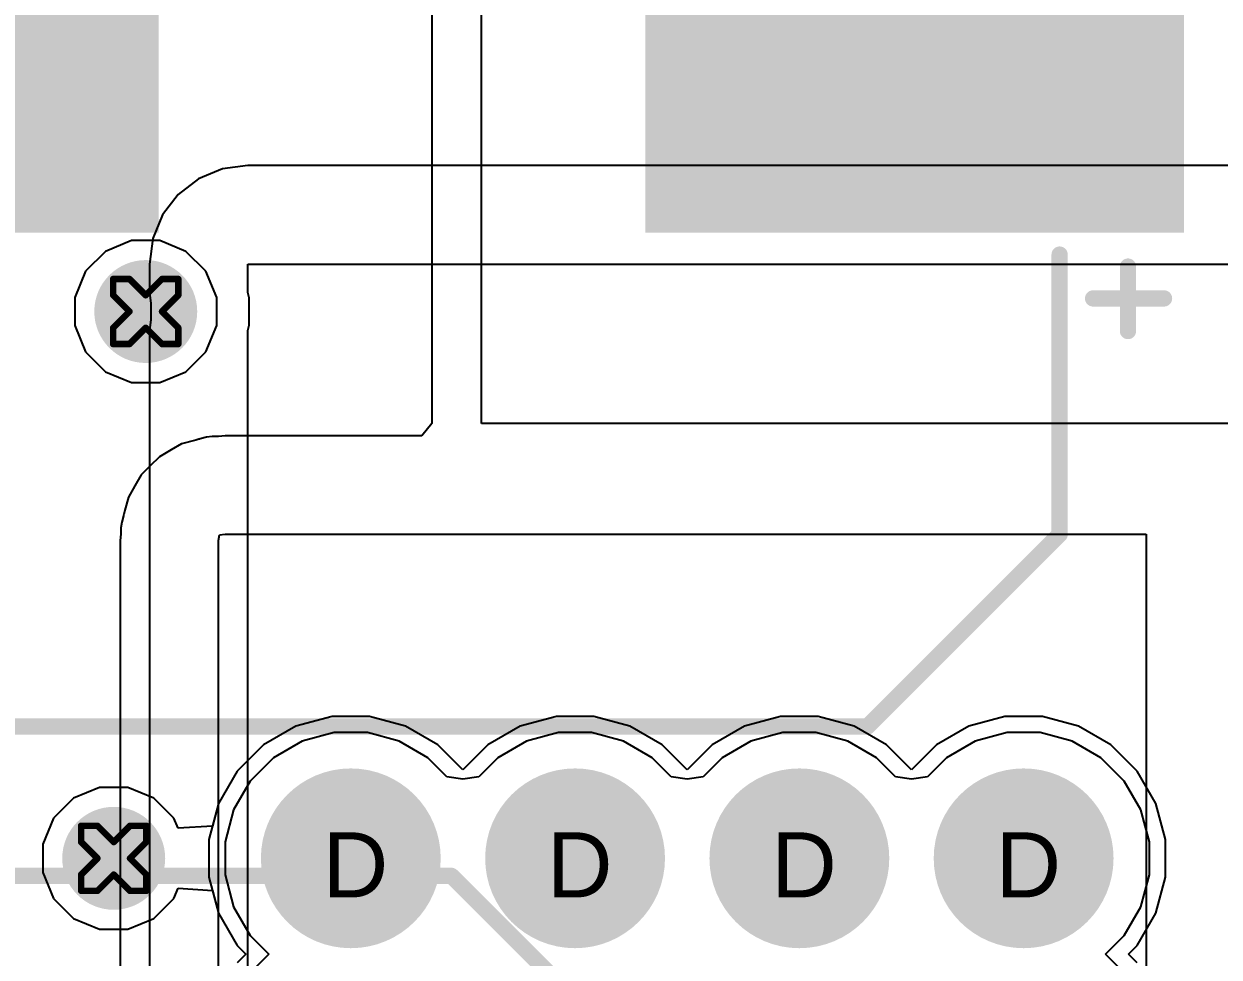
# Model space of a CAD drawing. Header units: inches. Extents: x 0 to 5379, y 0 to 5429.
# Drawn here: x 88.14 to 97.47, y 163.91 to 171.19 of the extents above; entities that cross this region are included whole.
import ezdxf

# ---------------------------------------------------------------- set-up
doc = ezdxf.new("R2010")
doc.units = ezdxf.units.IN
for name, color, linetype in [('Bottom Layer', 5, 'Continuous'), ('Bottom Solder', 6, 'Continuous'), ('Drill Drawing', 1, 'Continuous'), ('GND01', 16, 'Continuous'), ('GND02', 76, 'Continuous'), ('PWR', 156, 'Continuous'), ('SIG 01', 90, 'Continuous'), ('Top Layer', 1, 'Continuous'), ('Top Overlay', 2, 'Continuous'), ('Top Paste', 8, 'Continuous'), ('Top Solder', 216, 'Continuous'), ('Via Holes', 16, 'Continuous')]:
    doc.layers.add(name, color=color, linetype=linetype)
doc.styles.add('Arial', font='', dxfattribs={"height": 0.2})
doc.styles.get('Arial').set_extended_font_data('Arial')

# ---------------------------------------------------------------- blocks, each defined once
blk = doc.blocks.new('RVT1H470M0607_1082')
at = {"layer": 'Top Layer'}
for points in [[(-4.55, 0.8), (-1.05, 0.8), (-1.05, -0.8), (-4.55, -0.8)], [(1.05, 0.8), (4.55, 0.8), (4.55, -0.8), (1.05, -0.8)]]:
    blk.add_hatch(color=1, dxfattribs=at).paths.add_polyline_path(points)
at = {"layer": 'Top Paste'}
for points in [[(-4.55, 0.8), (-1.05, 0.8), (-1.05, -0.8), (-4.55, -0.8)], [(1.05, 0.8), (4.55, 0.8), (4.55, -0.8), (1.05, -0.8)]]:
    blk.add_hatch(color=8, dxfattribs=at).paths.add_polyline_path(points)
at = {"layer": 'Top Solder'}
for points in [[(-4.6516, 0.9016), (-0.9484, 0.9016), (-0.9484, -0.9016), (-4.6516, -0.9016)], [(0.9484, 0.9016), (4.6516, 0.9016), (4.6516, -0.9016), (0.9484, -0.9016)]]:
    blk.add_hatch(color=216, dxfattribs=at).paths.add_polyline_path(points)
at = {"layer": 'Top Overlay'}
for points in [[(-1.8348, 3.3274, 0.127, 0.127, 0), (-3.3334, 1.8288, 0.127, 0.127, 0)], [(3.3214, 3.3274, 0.127, 0.127, 0), (-1.8348, 3.3274, 0.127, 0.127, 0)], [(3.3214, 3.3274, 0.127, 0.127, 0), (3.3214, 1.1684, 0.127, 0.127, 0)], [(-3.3334, 1.8288, 0.127, 0.127, 0), (-3.3334, 1.3208, 0.127, 0.127, 0)], [(-3.9176, 1.7272, 0.127, 0.127, 0), (-3.9176, 1.016, 0.127, 0.127, 0)], [(-3.562, 1.3716, 0.127, 0.127, 0), (-4.2732, 1.3716, 0.127, 0.127, 0)], [(3.3214, -1.1684, 0.127, 0.127, 0), (3.3214, -3.3274, 0.127, 0.127, 0)], [(-3.3334, -1.3208, 0.127, 0.127, 0), (-3.3334, -1.8288, 0.127, 0.127, 0)], [(-1.8348, -3.3274, 0.127, 0.127, 0), (-3.3334, -1.8288, 0.127, 0.127, 0)], [(3.3214, -3.3274, 0.127, 0.127, 0), (-1.8348, -3.3274, 0.127, 0.127, 0)]]:
    blk.add_lwpolyline(points, format="xyseb", dxfattribs=at)
for points in [[(-1.8665, 3.3274, 0.0635, 0.0635, 1), (-1.803, 3.3274, 0.0635, 0.0635, 1)], [(-1.8665, 3.3274, 0.0635, 0.0635, 1), (-1.803, 3.3274, 0.0635, 0.0635, 1)], [(3.2897, 3.3274, 0.0635, 0.0635, 1), (3.3532, 3.3274, 0.0635, 0.0635, 1)], [(3.2897, 3.3274, 0.0635, 0.0635, 1), (3.3532, 3.3274, 0.0635, 0.0635, 1)], [(-3.3651, 1.8288, 0.0635, 0.0635, 1), (-3.3016, 1.8288, 0.0635, 0.0635, 1)], [(-3.3651, 1.8288, 0.0635, 0.0635, 1), (-3.3016, 1.8288, 0.0635, 0.0635, 1)], [(-3.9493, 1.7272, 0.0635, 0.0635, 1), (-3.8858, 1.7272, 0.0635, 0.0635, 1)], [(-4.3049, 1.3716, 0.0635, 0.0635, 1), (-4.2414, 1.3716, 0.0635, 0.0635, 1)], [(-3.5937, 1.3716, 0.0635, 0.0635, 1), (-3.5302, 1.3716, 0.0635, 0.0635, 1)], [(-3.3651, 1.3208, 0.0635, 0.0635, 1), (-3.3016, 1.3208, 0.0635, 0.0635, 1)], [(3.2897, 1.1684, 0.0635, 0.0635, 1), (3.3532, 1.1684, 0.0635, 0.0635, 1)], [(-3.9493, 1.016, 0.0635, 0.0635, 1), (-3.8858, 1.016, 0.0635, 0.0635, 1)], [(3.2897, -1.1684, 0.0635, 0.0635, 1), (3.3532, -1.1684, 0.0635, 0.0635, 1)], [(-3.3651, -1.3208, 0.0635, 0.0635, 1), (-3.3016, -1.3208, 0.0635, 0.0635, 1)], [(-3.3651, -1.8288, 0.0635, 0.0635, 1), (-3.3016, -1.8288, 0.0635, 0.0635, 1)], [(-3.3651, -1.8288, 0.0635, 0.0635, 1), (-3.3016, -1.8288, 0.0635, 0.0635, 1)], [(-1.8665, -3.3274, 0.0635, 0.0635, 1), (-1.803, -3.3274, 0.0635, 0.0635, 1)], [(-1.8665, -3.3274, 0.0635, 0.0635, 1), (-1.803, -3.3274, 0.0635, 0.0635, 1)], [(3.2897, -3.3274, 0.0635, 0.0635, 1), (3.3532, -3.3274, 0.0635, 0.0635, 1)], [(3.2897, -3.3274, 0.0635, 0.0635, 1), (3.3532, -3.3274, 0.0635, 0.0635, 1)]]:
    blk.add_lwpolyline(points, format="xyseb", close=True, dxfattribs=at)
blk = doc.blocks.new('UCD_220_F_10__D___1084')
at = {"layer": 'Top Layer'}
for points in [[(-6, 1.25), (-2, 1.25), (-2, -1.25), (-6, -1.25)], [(2, 1.25), (6, 1.25), (6, -1.25), (2, -1.25)]]:
    blk.add_hatch(color=1, dxfattribs=at).paths.add_polyline_path(points)
at = {"layer": 'Top Paste'}
for points in [[(-6, 1.25), (-2, 1.25), (-2, -1.25), (-6, -1.25)], [(2, 1.25), (6, 1.25), (6, -1.25), (2, -1.25)]]:
    blk.add_hatch(color=8, dxfattribs=at).paths.add_polyline_path(points)
at = {"layer": 'Top Solder'}
for points in [[(-6.1016, 1.3516), (-1.8984, 1.3516), (-1.8984, -1.3516), (-6.1016, -1.3516)], [(1.8984, 1.3516), (6.1016, 1.3516), (6.1016, -1.3516), (1.8984, -1.3516)]]:
    blk.add_hatch(color=216, dxfattribs=at).paths.add_polyline_path(points)
at = {"layer": 'Top Overlay'}
for points in [[(-3.6322, 5.207, 0.127, 0.127, 0), (-5.1308, 3.7084, 0.127, 0.127, 0)], [(5.1308, 5.207, 0.127, 0.127, 0), (-3.6322, 5.207, 0.127, 0.127, 0)], [(-5.1308, 3.7084, 0.127, 0.127, 0), (-5.1308, 1.524, 0.127, 0.127, 0)], [(-5.6642, 2.1206, 0.127, 0.127, 0), (-5.6642, 1.6176, 0.127, 0.127, 0)], [(-5.392, 1.8663, 0.127, 0.127, 0), (-5.9455, 1.8663, 0.127, 0.127, 0)]]:
    blk.add_lwpolyline(points, format="xyseb", dxfattribs=at)
for points in [[(-3.6639, 5.207, 0.0635, 0.0635, 1), (-3.6004, 5.207, 0.0635, 0.0635, 1)], [(-3.6639, 5.207, 0.0635, 0.0635, 1), (-3.6004, 5.207, 0.0635, 0.0635, 1)], [(-5.1626, 3.7084, 0.0635, 0.0635, 1), (-5.0991, 3.7084, 0.0635, 0.0635, 1)], [(-5.1626, 3.7084, 0.0635, 0.0635, 1), (-5.0991, 3.7084, 0.0635, 0.0635, 1)], [(-5.6959, 2.1206, 0.0635, 0.0635, 1), (-5.6324, 2.1206, 0.0635, 0.0635, 1)], [(-5.9773, 1.8663, 0.0635, 0.0635, 1), (-5.9138, 1.8663, 0.0635, 0.0635, 1)], [(-5.4237, 1.8663, 0.0635, 0.0635, 1), (-5.3602, 1.8663, 0.0635, 0.0635, 1)], [(-5.6959, 1.6176, 0.0635, 0.0635, 1), (-5.6324, 1.6176, 0.0635, 0.0635, 1)], [(-5.1626, 1.524, 0.0635, 0.0635, 1), (-5.0991, 1.524, 0.0635, 0.0635, 1)]]:
    blk.add_lwpolyline(points, format="xyseb", close=True, dxfattribs=at)

msp = doc.modelspace()

# ---------------------------------------------------------------- hatches: boundary and pattern name
at = {"layer": 'Bottom Layer'}
h = msp.add_hatch(color=5, dxfattribs=at)
edge = h.paths.add_edge_path()
edge.add_arc((89.0937, 168.946), 0.3, 0, 360)
h = msp.add_hatch(color=5, dxfattribs=at)
edge = h.paths.add_edge_path()
edge.add_arc((90.6937, 164.6782), 0.6, 0, 360)
h = msp.add_hatch(color=5, dxfattribs=at)
edge = h.paths.add_edge_path()
edge.add_arc((92.4437, 164.6782), 0.6, 0, 360)
h = msp.add_hatch(color=5, dxfattribs=at)
edge = h.paths.add_edge_path()
edge.add_arc((94.1937, 164.6782), 0.6, 0, 360)
h = msp.add_hatch(color=5, dxfattribs=at)
edge = h.paths.add_edge_path()
edge.add_arc((95.9437, 164.6782), 0.6, 0, 360)
h = msp.add_hatch(color=5, dxfattribs=at)
edge = h.paths.add_edge_path()
edge.add_arc((88.8437, 164.6782), 0.3, 0, 360)
at = {"layer": 'Bottom Solder'}
h = msp.add_hatch(color=6, dxfattribs=at)
edge = h.paths.add_edge_path()
edge.add_arc((89.0937, 168.946), 0.4016, 0, 360)
h = msp.add_hatch(color=6, dxfattribs=at)
edge = h.paths.add_edge_path()
edge.add_arc((90.6937, 164.6782), 0.7016, 0, 360)
h = msp.add_hatch(color=6, dxfattribs=at)
edge = h.paths.add_edge_path()
edge.add_arc((92.4437, 164.6782), 0.7016, 0, 360)
h = msp.add_hatch(color=6, dxfattribs=at)
edge = h.paths.add_edge_path()
edge.add_arc((94.1937, 164.6782), 0.7016, 0, 360)
h = msp.add_hatch(color=6, dxfattribs=at)
edge = h.paths.add_edge_path()
edge.add_arc((95.9437, 164.6782), 0.7016, 0, 360)
h = msp.add_hatch(color=6, dxfattribs=at)
edge = h.paths.add_edge_path()
edge.add_arc((88.8437, 164.6782), 0.4016, 0, 360)
at = {"layer": 'GND01'}
h = msp.add_hatch(color=16, dxfattribs=at)
edge = h.paths.add_edge_path()
edge.add_arc((89.0937, 168.946), 0.3, 0, 360)
h = msp.add_hatch(color=16, dxfattribs=at)
edge = h.paths.add_edge_path()
edge.add_arc((90.6937, 164.6782), 0.6, 0, 360)
h = msp.add_hatch(color=16, dxfattribs=at)
edge = h.paths.add_edge_path()
edge.add_arc((92.4437, 164.6782), 0.6, 0, 360)
h = msp.add_hatch(color=16, dxfattribs=at)
edge = h.paths.add_edge_path()
edge.add_arc((94.1937, 164.6782), 0.6, 0, 360)
h = msp.add_hatch(color=16, dxfattribs=at)
edge = h.paths.add_edge_path()
edge.add_arc((95.9437, 164.6782), 0.6, 0, 360)
h = msp.add_hatch(color=16, dxfattribs=at)
edge = h.paths.add_edge_path()
edge.add_arc((88.8437, 164.6782), 0.3, 0, 360)
at = {"layer": 'GND02'}
h = msp.add_hatch(color=76, dxfattribs=at)
edge = h.paths.add_edge_path()
edge.add_arc((89.0937, 168.946), 0.3, 0, 360)
h = msp.add_hatch(color=76, dxfattribs=at)
edge = h.paths.add_edge_path()
edge.add_arc((90.6937, 164.6782), 0.6, 0, 360)
h = msp.add_hatch(color=76, dxfattribs=at)
edge = h.paths.add_edge_path()
edge.add_arc((92.4437, 164.6782), 0.6, 0, 360)
h = msp.add_hatch(color=76, dxfattribs=at)
edge = h.paths.add_edge_path()
edge.add_arc((94.1937, 164.6782), 0.6, 0, 360)
h = msp.add_hatch(color=76, dxfattribs=at)
edge = h.paths.add_edge_path()
edge.add_arc((95.9437, 164.6782), 0.6, 0, 360)
h = msp.add_hatch(color=76, dxfattribs=at)
edge = h.paths.add_edge_path()
edge.add_arc((88.8437, 164.6782), 0.3, 0, 360)
at = {"layer": 'PWR'}
h = msp.add_hatch(color=156, dxfattribs=at)
edge = h.paths.add_edge_path()
edge.add_arc((89.0937, 168.946), 0.3, 0, 360)
h = msp.add_hatch(color=156, dxfattribs=at)
edge = h.paths.add_edge_path()
edge.add_arc((90.6937, 164.6782), 0.6, 0, 360)
h = msp.add_hatch(color=156, dxfattribs=at)
edge = h.paths.add_edge_path()
edge.add_arc((92.4437, 164.6782), 0.6, 0, 360)
h = msp.add_hatch(color=156, dxfattribs=at)
edge = h.paths.add_edge_path()
edge.add_arc((94.1937, 164.6782), 0.6, 0, 360)
h = msp.add_hatch(color=156, dxfattribs=at)
edge = h.paths.add_edge_path()
edge.add_arc((95.9437, 164.6782), 0.6, 0, 360)
h = msp.add_hatch(color=156, dxfattribs=at)
edge = h.paths.add_edge_path()
edge.add_arc((88.8437, 164.6782), 0.3, 0, 360)
at = {"layer": 'SIG 01'}
h = msp.add_hatch(color=90, dxfattribs=at)
edge = h.paths.add_edge_path()
edge.add_arc((89.0937, 168.946), 0.3, 0, 360)
h = msp.add_hatch(color=90, dxfattribs=at)
edge = h.paths.add_edge_path()
edge.add_arc((90.6937, 164.6782), 0.6, 0, 360)
h = msp.add_hatch(color=90, dxfattribs=at)
edge = h.paths.add_edge_path()
edge.add_arc((92.4437, 164.6782), 0.6, 0, 360)
h = msp.add_hatch(color=90, dxfattribs=at)
edge = h.paths.add_edge_path()
edge.add_arc((94.1937, 164.6782), 0.6, 0, 360)
h = msp.add_hatch(color=90, dxfattribs=at)
edge = h.paths.add_edge_path()
edge.add_arc((95.9437, 164.6782), 0.6, 0, 360)
h = msp.add_hatch(color=90, dxfattribs=at)
edge = h.paths.add_edge_path()
edge.add_arc((88.8437, 164.6782), 0.3, 0, 360)
at = {"layer": 'Top Layer'}
h = msp.add_hatch(color=1, dxfattribs=at)
edge = h.paths.add_edge_path()
edge.add_arc((89.0937, 168.946), 0.3, 0, 360)
h = msp.add_hatch(color=1, dxfattribs=at)
edge = h.paths.add_edge_path()
edge.add_arc((90.6937, 164.6782), 0.6, 0, 360)
h = msp.add_hatch(color=1, dxfattribs=at)
edge = h.paths.add_edge_path()
edge.add_arc((92.4437, 164.6782), 0.6, 0, 360)
h = msp.add_hatch(color=1, dxfattribs=at)
edge = h.paths.add_edge_path()
edge.add_arc((94.1937, 164.6782), 0.6, 0, 360)
h = msp.add_hatch(color=1, dxfattribs=at)
edge = h.paths.add_edge_path()
edge.add_arc((95.9437, 164.6782), 0.6, 0, 360)
h = msp.add_hatch(color=1, dxfattribs=at)
edge = h.paths.add_edge_path()
edge.add_arc((88.8437, 164.6782), 0.3, 0, 360)
at = {"layer": 'Top Solder'}
h = msp.add_hatch(color=216, dxfattribs=at)
edge = h.paths.add_edge_path()
edge.add_arc((89.0937, 168.946), 0.4016, 0, 360)
h = msp.add_hatch(color=216, dxfattribs=at)
edge = h.paths.add_edge_path()
edge.add_arc((90.6937, 164.6782), 0.7016, 0, 360)
h = msp.add_hatch(color=216, dxfattribs=at)
edge = h.paths.add_edge_path()
edge.add_arc((92.4437, 164.6782), 0.7016, 0, 360)
h = msp.add_hatch(color=216, dxfattribs=at)
edge = h.paths.add_edge_path()
edge.add_arc((94.1937, 164.6782), 0.7016, 0, 360)
h = msp.add_hatch(color=216, dxfattribs=at)
edge = h.paths.add_edge_path()
edge.add_arc((95.9437, 164.6782), 0.7016, 0, 360)
h = msp.add_hatch(color=216, dxfattribs=at)
edge = h.paths.add_edge_path()
edge.add_arc((88.8437, 164.6782), 0.4016, 0, 360)
at = {"layer": 'Via Holes'}
h = msp.add_hatch(color=7, dxfattribs=at)
edge = h.paths.add_edge_path()
edge.add_arc((89.0937, 168.946), 0.15, 0, 360)
h = msp.add_hatch(color=7, dxfattribs=at)
edge = h.paths.add_edge_path()
edge.add_arc((90.6937, 164.6782), 0.35, 0, 360)
h = msp.add_hatch(color=7, dxfattribs=at)
edge = h.paths.add_edge_path()
edge.add_arc((92.4437, 164.6782), 0.35, 0, 360)
h = msp.add_hatch(color=7, dxfattribs=at)
edge = h.paths.add_edge_path()
edge.add_arc((94.1937, 164.6782), 0.35, 0, 360)
h = msp.add_hatch(color=7, dxfattribs=at)
edge = h.paths.add_edge_path()
edge.add_arc((95.9437, 164.6782), 0.35, 0, 360)
h = msp.add_hatch(color=7, dxfattribs=at)
edge = h.paths.add_edge_path()
edge.add_arc((88.8437, 164.6782), 0.15, 0, 360)

# ---------------------------------------------------------------- linework, layer by layer
at = {"layer": 'Bottom Layer'}
for p, q in [((89.6917, 170.0588), (89.5063, 169.982)), ((89.8906, 170.085), (89.6917, 170.0588)), ((129.8448, 170.085), (89.8906, 170.085)), ((89.5063, 169.982), (89.3471, 169.8599)), ((89.3471, 169.8599), (89.225, 169.7007)), ((89.225, 169.7007), (89.1482, 169.5153)), ((89.1482, 169.5153), (89.122, 169.3164)), ((89.122, 169.3164), (89.122, 169.0938)), ((89.8906, 169.0938), (89.8906, 169.3164)), ((89.8906, 169.3164), (129.8448, 169.3164)), ((89.122, 169.0938), (89.122, 169.0938)), ((89.122, 169.0938), (89.1331, 169.0095)), ((89.9017, 169.0524), (89.8906, 169.0938)), ((89.1331, 169.0095), (89.1331, 168.8825)), ((89.9017, 168.8396), (89.9017, 169.0524)), ((89.1331, 168.8825), (89.122, 168.7982)), ((89.8906, 168.7982), (89.9017, 168.8396)), ((89.122, 168.7982), (89.122, 168.7982)), ((89.122, 168.7982), (89.122, 147.955)), ((89.8906, 147.955), (89.8906, 168.7982))]:
    msp.add_line(p, q, dxfattribs=at)
at = {"layer": 'Drill Drawing'}
for points in [[(88.8397, 169.073, 0.0508, 0.0508, 0), (88.8397, 169.2, 0.0508, 0.0508, 0)], [(88.8397, 169.2, 0.0508, 0.0508, 0), (88.9667, 169.2, 0.0508, 0.0508, 0)], [(88.9667, 169.2, 0.0508, 0.0508, 0), (89.0937, 169.073, 0.0508, 0.0508, 0)], [(89.0937, 169.073, 0.0508, 0.0508, 0), (89.2207, 169.2, 0.0508, 0.0508, 0)], [(89.2207, 169.2, 0.0508, 0.0508, 0), (89.3477, 169.2, 0.0508, 0.0508, 0)], [(89.3477, 169.073, 0.0508, 0.0508, 0), (89.3477, 169.2, 0.0508, 0.0508, 0)], [(88.8397, 169.073, 0.0508, 0.0508, 0), (88.9667, 168.946, 0.0508, 0.0508, 0)], [(89.2207, 168.946, 0.0508, 0.0508, 0), (89.3477, 169.073, 0.0508, 0.0508, 0)], [(88.8397, 168.819, 0.0508, 0.0508, 0), (88.9667, 168.946, 0.0508, 0.0508, 0)], [(89.2207, 168.946, 0.0508, 0.0508, 0), (89.3477, 168.819, 0.0508, 0.0508, 0)], [(88.8397, 168.692, 0.0508, 0.0508, 0), (88.8397, 168.819, 0.0508, 0.0508, 0)], [(88.9667, 168.692, 0.0508, 0.0508, 0), (89.0937, 168.819, 0.0508, 0.0508, 0)], [(89.0937, 168.819, 0.0508, 0.0508, 0), (89.2207, 168.692, 0.0508, 0.0508, 0)], [(89.3477, 168.692, 0.0508, 0.0508, 0), (89.3477, 168.819, 0.0508, 0.0508, 0)], [(88.8397, 168.692, 0.0508, 0.0508, 0), (88.9667, 168.692, 0.0508, 0.0508, 0)], [(89.2207, 168.692, 0.0508, 0.0508, 0), (89.3477, 168.692, 0.0508, 0.0508, 0)], [(88.5897, 164.8052, 0.0508, 0.0508, 0), (88.5897, 164.9322, 0.0508, 0.0508, 0)], [(88.5897, 164.9322, 0.0508, 0.0508, 0), (88.7167, 164.9322, 0.0508, 0.0508, 0)], [(88.7167, 164.9322, 0.0508, 0.0508, 0), (88.8437, 164.8052, 0.0508, 0.0508, 0)], [(88.8437, 164.8052, 0.0508, 0.0508, 0), (88.9707, 164.9322, 0.0508, 0.0508, 0)], [(88.9707, 164.9322, 0.0508, 0.0508, 0), (89.0977, 164.9322, 0.0508, 0.0508, 0)], [(89.0977, 164.8052, 0.0508, 0.0508, 0), (89.0977, 164.9322, 0.0508, 0.0508, 0)], [(88.5897, 164.8052, 0.0508, 0.0508, 0), (88.7167, 164.6782, 0.0508, 0.0508, 0)], [(88.9707, 164.6782, 0.0508, 0.0508, 0), (89.0977, 164.8052, 0.0508, 0.0508, 0)], [(88.5897, 164.5512, 0.0508, 0.0508, 0), (88.7167, 164.6782, 0.0508, 0.0508, 0)], [(88.9707, 164.6782, 0.0508, 0.0508, 0), (89.0977, 164.5512, 0.0508, 0.0508, 0)], [(88.5897, 164.4242, 0.0508, 0.0508, 0), (88.5897, 164.5512, 0.0508, 0.0508, 0)], [(88.7167, 164.4242, 0.0508, 0.0508, 0), (88.8437, 164.5512, 0.0508, 0.0508, 0)], [(88.8437, 164.5512, 0.0508, 0.0508, 0), (88.9707, 164.4242, 0.0508, 0.0508, 0)], [(89.0977, 164.4242, 0.0508, 0.0508, 0), (89.0977, 164.5512, 0.0508, 0.0508, 0)], [(88.5897, 164.4242, 0.0508, 0.0508, 0), (88.7167, 164.4242, 0.0508, 0.0508, 0)], [(88.9707, 164.4242, 0.0508, 0.0508, 0), (89.0977, 164.4242, 0.0508, 0.0508, 0)]]:
    msp.add_lwpolyline(points, format="xyseb", dxfattribs=at)
for points in [[(88.827, 169.2, 0.0254, 0.0254, 1), (88.8524, 169.2, 0.0254, 0.0254, 1)], [(88.827, 169.2, 0.0254, 0.0254, 1), (88.8524, 169.2, 0.0254, 0.0254, 1)], [(88.954, 169.2, 0.0254, 0.0254, 1), (88.9794, 169.2, 0.0254, 0.0254, 1)], [(88.954, 169.2, 0.0254, 0.0254, 1), (88.9794, 169.2, 0.0254, 0.0254, 1)], [(89.208, 169.2, 0.0254, 0.0254, 1), (89.2334, 169.2, 0.0254, 0.0254, 1)], [(89.208, 169.2, 0.0254, 0.0254, 1), (89.2334, 169.2, 0.0254, 0.0254, 1)], [(89.335, 169.2, 0.0254, 0.0254, 1), (89.3604, 169.2, 0.0254, 0.0254, 1)], [(89.335, 169.2, 0.0254, 0.0254, 1), (89.3604, 169.2, 0.0254, 0.0254, 1)], [(88.827, 169.073, 0.0254, 0.0254, 1), (88.8524, 169.073, 0.0254, 0.0254, 1)], [(88.827, 169.073, 0.0254, 0.0254, 1), (88.8524, 169.073, 0.0254, 0.0254, 1)], [(89.081, 169.073, 0.0254, 0.0254, 1), (89.1064, 169.073, 0.0254, 0.0254, 1)], [(89.081, 169.073, 0.0254, 0.0254, 1), (89.1064, 169.073, 0.0254, 0.0254, 1)], [(89.335, 169.073, 0.0254, 0.0254, 1), (89.3604, 169.073, 0.0254, 0.0254, 1)], [(89.335, 169.073, 0.0254, 0.0254, 1), (89.3604, 169.073, 0.0254, 0.0254, 1)], [(88.954, 168.946, 0.0254, 0.0254, 1), (88.9794, 168.946, 0.0254, 0.0254, 1)], [(88.954, 168.946, 0.0254, 0.0254, 1), (88.9794, 168.946, 0.0254, 0.0254, 1)], [(89.208, 168.946, 0.0254, 0.0254, 1), (89.2334, 168.946, 0.0254, 0.0254, 1)], [(89.208, 168.946, 0.0254, 0.0254, 1), (89.2334, 168.946, 0.0254, 0.0254, 1)], [(88.827, 168.819, 0.0254, 0.0254, 1), (88.8524, 168.819, 0.0254, 0.0254, 1)], [(88.827, 168.819, 0.0254, 0.0254, 1), (88.8524, 168.819, 0.0254, 0.0254, 1)], [(89.081, 168.819, 0.0254, 0.0254, 1), (89.1064, 168.819, 0.0254, 0.0254, 1)], [(89.081, 168.819, 0.0254, 0.0254, 1), (89.1064, 168.819, 0.0254, 0.0254, 1)], [(89.335, 168.819, 0.0254, 0.0254, 1), (89.3604, 168.819, 0.0254, 0.0254, 1)], [(89.335, 168.819, 0.0254, 0.0254, 1), (89.3604, 168.819, 0.0254, 0.0254, 1)], [(88.827, 168.692, 0.0254, 0.0254, 1), (88.8524, 168.692, 0.0254, 0.0254, 1)], [(88.827, 168.692, 0.0254, 0.0254, 1), (88.8524, 168.692, 0.0254, 0.0254, 1)], [(88.954, 168.692, 0.0254, 0.0254, 1), (88.9794, 168.692, 0.0254, 0.0254, 1)], [(88.954, 168.692, 0.0254, 0.0254, 1), (88.9794, 168.692, 0.0254, 0.0254, 1)], [(89.208, 168.692, 0.0254, 0.0254, 1), (89.2334, 168.692, 0.0254, 0.0254, 1)], [(89.208, 168.692, 0.0254, 0.0254, 1), (89.2334, 168.692, 0.0254, 0.0254, 1)], [(89.335, 168.692, 0.0254, 0.0254, 1), (89.3604, 168.692, 0.0254, 0.0254, 1)], [(89.335, 168.692, 0.0254, 0.0254, 1), (89.3604, 168.692, 0.0254, 0.0254, 1)], [(88.577, 164.9322, 0.0254, 0.0254, 1), (88.6024, 164.9322, 0.0254, 0.0254, 1)], [(88.577, 164.9322, 0.0254, 0.0254, 1), (88.6024, 164.9322, 0.0254, 0.0254, 1)], [(88.704, 164.9322, 0.0254, 0.0254, 1), (88.7294, 164.9322, 0.0254, 0.0254, 1)], [(88.704, 164.9322, 0.0254, 0.0254, 1), (88.7294, 164.9322, 0.0254, 0.0254, 1)], [(88.958, 164.9322, 0.0254, 0.0254, 1), (88.9834, 164.9322, 0.0254, 0.0254, 1)], [(88.958, 164.9322, 0.0254, 0.0254, 1), (88.9834, 164.9322, 0.0254, 0.0254, 1)], [(89.085, 164.9322, 0.0254, 0.0254, 1), (89.1104, 164.9322, 0.0254, 0.0254, 1)], [(89.085, 164.9322, 0.0254, 0.0254, 1), (89.1104, 164.9322, 0.0254, 0.0254, 1)], [(88.577, 164.8052, 0.0254, 0.0254, 1), (88.6024, 164.8052, 0.0254, 0.0254, 1)], [(88.577, 164.8052, 0.0254, 0.0254, 1), (88.6024, 164.8052, 0.0254, 0.0254, 1)], [(88.831, 164.8052, 0.0254, 0.0254, 1), (88.8564, 164.8052, 0.0254, 0.0254, 1)], [(88.831, 164.8052, 0.0254, 0.0254, 1), (88.8564, 164.8052, 0.0254, 0.0254, 1)], [(89.085, 164.8052, 0.0254, 0.0254, 1), (89.1104, 164.8052, 0.0254, 0.0254, 1)], [(89.085, 164.8052, 0.0254, 0.0254, 1), (89.1104, 164.8052, 0.0254, 0.0254, 1)], [(88.704, 164.6782, 0.0254, 0.0254, 1), (88.7294, 164.6782, 0.0254, 0.0254, 1)], [(88.704, 164.6782, 0.0254, 0.0254, 1), (88.7294, 164.6782, 0.0254, 0.0254, 1)], [(88.958, 164.6782, 0.0254, 0.0254, 1), (88.9834, 164.6782, 0.0254, 0.0254, 1)], [(88.958, 164.6782, 0.0254, 0.0254, 1), (88.9834, 164.6782, 0.0254, 0.0254, 1)], [(88.577, 164.5512, 0.0254, 0.0254, 1), (88.6024, 164.5512, 0.0254, 0.0254, 1)], [(88.577, 164.5512, 0.0254, 0.0254, 1), (88.6024, 164.5512, 0.0254, 0.0254, 1)], [(88.831, 164.5512, 0.0254, 0.0254, 1), (88.8564, 164.5512, 0.0254, 0.0254, 1)], [(88.831, 164.5512, 0.0254, 0.0254, 1), (88.8564, 164.5512, 0.0254, 0.0254, 1)], [(89.085, 164.5512, 0.0254, 0.0254, 1), (89.1104, 164.5512, 0.0254, 0.0254, 1)], [(89.085, 164.5512, 0.0254, 0.0254, 1), (89.1104, 164.5512, 0.0254, 0.0254, 1)], [(88.577, 164.4242, 0.0254, 0.0254, 1), (88.6024, 164.4242, 0.0254, 0.0254, 1)], [(88.577, 164.4242, 0.0254, 0.0254, 1), (88.6024, 164.4242, 0.0254, 0.0254, 1)], [(88.704, 164.4242, 0.0254, 0.0254, 1), (88.7294, 164.4242, 0.0254, 0.0254, 1)], [(88.704, 164.4242, 0.0254, 0.0254, 1), (88.7294, 164.4242, 0.0254, 0.0254, 1)], [(88.958, 164.4242, 0.0254, 0.0254, 1), (88.9834, 164.4242, 0.0254, 0.0254, 1)], [(88.958, 164.4242, 0.0254, 0.0254, 1), (88.9834, 164.4242, 0.0254, 0.0254, 1)], [(89.085, 164.4242, 0.0254, 0.0254, 1), (89.1104, 164.4242, 0.0254, 0.0254, 1)], [(89.085, 164.4242, 0.0254, 0.0254, 1), (89.1104, 164.4242, 0.0254, 0.0254, 1)]]:
    msp.add_lwpolyline(points, format="xyseb", close=True, dxfattribs=at)
at = {"layer": 'GND01'}
for p, q in [((90.5478, 165.7862), (90.266, 165.7107)), ((90.8396, 165.7862), (90.5478, 165.7862)), ((91.1214, 165.7107), (90.8396, 165.7862)), ((92.2978, 165.7862), (92.016, 165.7107)), ((92.5896, 165.7862), (92.2978, 165.7862)), ((92.8714, 165.7107), (92.5896, 165.7862)), ((94.0478, 165.7862), (93.766, 165.7107)), ((94.3396, 165.7862), (94.0478, 165.7862)), ((94.6214, 165.7107), (94.3396, 165.7862)), ((95.7978, 165.7862), (95.516, 165.7107)), ((96.0896, 165.7862), (95.7978, 165.7862)), ((96.3714, 165.7107), (96.0896, 165.7862)), ((90.266, 165.7107), (90.0134, 165.5648)), ((91.374, 165.5648), (91.1214, 165.7107)), ((92.016, 165.7107), (91.7634, 165.5648)), ((93.124, 165.5648), (92.8714, 165.7107)), ((93.766, 165.7107), (93.5134, 165.5648)), ((94.874, 165.5648), (94.6214, 165.7107)), ((95.516, 165.7107), (95.2634, 165.5648)), ((96.624, 165.5648), (96.3714, 165.7107)), ((90.0134, 165.5648), (89.8071, 165.3585)), ((91.5687, 165.3701), (91.374, 165.5648)), ((91.7634, 165.5648), (91.5687, 165.3701)), ((93.3187, 165.3701), (93.124, 165.5648)), ((93.5134, 165.5648), (93.3187, 165.3701)), ((95.0687, 165.3701), (94.874, 165.5648)), ((95.2634, 165.5648), (95.0687, 165.3701)), ((96.8303, 165.3585), (96.624, 165.5648)), ((89.8071, 165.3585), (89.6612, 165.1059)), ((96.9762, 165.1059), (96.8303, 165.3585)), ((89.6612, 165.1059), (89.5857, 164.8241)), ((97.0517, 164.8241), (96.9762, 165.1059)), ((89.5857, 164.8241), (89.5857, 164.5323)), ((97.0517, 164.5323), (97.0517, 164.8241)), ((89.5857, 164.5323), (89.6612, 164.2505)), ((96.9762, 164.2505), (97.0517, 164.5323)), ((89.6612, 164.2505), (89.8071, 163.9979)), ((96.8303, 163.9979), (96.9762, 164.2505)), ((89.8071, 163.9979), (89.8747, 163.9302)), ((96.7626, 163.9302), (96.8303, 163.9979)), ((89.8747, 163.9302), (89.8071, 163.8625)), ((96.8303, 163.8625), (96.7626, 163.9302))]:
    msp.add_line(p, q, dxfattribs=at)
at = {"layer": 'GND02'}
for p, q in [((90.5478, 165.7862), (90.266, 165.7107)), ((90.8396, 165.7862), (90.5478, 165.7862)), ((91.1214, 165.7107), (90.8396, 165.7862)), ((92.2978, 165.7862), (92.016, 165.7107)), ((92.5896, 165.7862), (92.2978, 165.7862)), ((92.8714, 165.7107), (92.5896, 165.7862)), ((94.0478, 165.7862), (93.766, 165.7107)), ((94.3396, 165.7862), (94.0478, 165.7862)), ((94.6214, 165.7107), (94.3396, 165.7862)), ((95.7978, 165.7862), (95.516, 165.7107)), ((96.0896, 165.7862), (95.7978, 165.7862)), ((96.3714, 165.7107), (96.0896, 165.7862)), ((90.266, 165.7107), (90.0134, 165.5648)), ((91.374, 165.5648), (91.1214, 165.7107)), ((92.016, 165.7107), (91.7634, 165.5648)), ((93.124, 165.5648), (92.8714, 165.7107)), ((93.766, 165.7107), (93.5134, 165.5648)), ((94.874, 165.5648), (94.6214, 165.7107)), ((95.516, 165.7107), (95.2634, 165.5648)), ((96.624, 165.5648), (96.3714, 165.7107)), ((90.0134, 165.5648), (89.8071, 165.3585)), ((91.5687, 165.3701), (91.374, 165.5648)), ((91.7634, 165.5648), (91.5687, 165.3701)), ((93.3187, 165.3701), (93.124, 165.5648)), ((93.5134, 165.5648), (93.3187, 165.3701)), ((95.0687, 165.3701), (94.874, 165.5648)), ((95.2634, 165.5648), (95.0687, 165.3701)), ((96.8303, 165.3585), (96.624, 165.5648)), ((89.8071, 165.3585), (89.6612, 165.1059)), ((96.9762, 165.1059), (96.8303, 165.3585)), ((89.6612, 165.1059), (89.5857, 164.8241)), ((97.0517, 164.8241), (96.9762, 165.1059)), ((89.5857, 164.8241), (89.5857, 164.5323)), ((97.0517, 164.5323), (97.0517, 164.8241)), ((89.5857, 164.5323), (89.6612, 164.2505)), ((96.9762, 164.2505), (97.0517, 164.5323)), ((89.6612, 164.2505), (89.8071, 163.9979)), ((96.8303, 163.9979), (96.9762, 164.2505)), ((89.8071, 163.9979), (89.8747, 163.9302)), ((96.7626, 163.9302), (96.8303, 163.9979)), ((89.8747, 163.9302), (89.8071, 163.8625)), ((96.8303, 163.8625), (96.7626, 163.9302))]:
    msp.add_line(p, q, dxfattribs=at)
at = {"layer": 'PWR'}
for p, q in [((88.9835, 169.5), (88.7799, 169.4157)), ((89.2039, 169.5), (88.9835, 169.5)), ((89.4075, 169.4157), (89.2039, 169.5)), ((88.7799, 169.4157), (88.624, 169.2598)), ((89.5634, 169.2598), (89.4075, 169.4157)), ((88.624, 169.2598), (88.5397, 169.0562)), ((89.6477, 169.0562), (89.5634, 169.2598)), ((88.5397, 169.0562), (88.5397, 168.8358)), ((89.6477, 168.8358), (89.6477, 169.0562)), ((88.5397, 168.8358), (88.624, 168.6322)), ((89.5634, 168.6322), (89.6477, 168.8358)), ((88.624, 168.6322), (88.7799, 168.4764)), ((89.4075, 168.4764), (89.5634, 168.6322)), ((88.7799, 168.4764), (88.9835, 168.392)), ((89.2039, 168.392), (89.4075, 168.4764)), ((88.9835, 168.392), (89.2039, 168.392)), ((90.5478, 165.7862), (90.266, 165.7107)), ((90.8396, 165.7862), (90.5478, 165.7862)), ((91.1214, 165.7107), (90.8396, 165.7862)), ((92.2978, 165.7862), (92.016, 165.7107)), ((92.5896, 165.7862), (92.2978, 165.7862)), ((92.8714, 165.7107), (92.5896, 165.7862)), ((94.0478, 165.7862), (93.766, 165.7107)), ((94.3396, 165.7862), (94.0478, 165.7862)), ((94.6214, 165.7107), (94.3396, 165.7862)), ((95.7978, 165.7862), (95.516, 165.7107)), ((96.0896, 165.7862), (95.7978, 165.7862)), ((96.3714, 165.7107), (96.0896, 165.7862)), ((90.266, 165.7107), (90.0134, 165.5648)), ((91.374, 165.5648), (91.1214, 165.7107)), ((92.016, 165.7107), (91.7634, 165.5648)), ((93.124, 165.5648), (92.8714, 165.7107)), ((93.766, 165.7107), (93.5134, 165.5648)), ((94.874, 165.5648), (94.6214, 165.7107)), ((95.516, 165.7107), (95.2634, 165.5648)), ((96.624, 165.5648), (96.3714, 165.7107)), ((90.0134, 165.5648), (89.8071, 165.3585)), ((91.5687, 165.3701), (91.374, 165.5648)), ((91.7634, 165.5648), (91.5687, 165.3701)), ((93.3187, 165.3701), (93.124, 165.5648)), ((93.5134, 165.5648), (93.3187, 165.3701)), ((95.0687, 165.3701), (94.874, 165.5648)), ((95.2634, 165.5648), (95.0687, 165.3701)), ((96.8303, 165.3585), (96.624, 165.5648)), ((89.8071, 165.3585), (89.6612, 165.1059)), ((96.9762, 165.1059), (96.8303, 165.3585)), ((88.7335, 165.2322), (88.5299, 165.1479)), ((88.9539, 165.2322), (88.7335, 165.2322)), ((89.1575, 165.1479), (88.9539, 165.2322)), ((88.5299, 165.1479), (88.374, 164.992)), ((89.3134, 164.992), (89.1575, 165.1479)), ((89.6612, 165.1059), (89.614, 164.9298)), ((97.0517, 164.8241), (96.9762, 165.1059)), ((88.374, 164.992), (88.2897, 164.7884)), ((89.3464, 164.9123), (89.3134, 164.992)), ((89.614, 164.9298), (89.3464, 164.9123)), ((97.0517, 164.5323), (97.0517, 164.8241)), ((88.2897, 164.7884), (88.2897, 164.568)), ((88.2897, 164.568), (88.374, 164.3644)), ((96.9762, 164.2505), (97.0517, 164.5323)), ((89.3134, 164.3644), (89.3464, 164.4441)), ((89.3464, 164.4441), (89.614, 164.4266)), ((89.614, 164.4266), (89.6612, 164.2505)), ((88.374, 164.3644), (88.5299, 164.2085)), ((89.1575, 164.2085), (89.3134, 164.3644)), ((89.6612, 164.2505), (89.8071, 163.9979)), ((96.8303, 163.9979), (96.9762, 164.2505)), ((88.5299, 164.2085), (88.7335, 164.1242)), ((88.9539, 164.1242), (89.1575, 164.2085)), ((88.7335, 164.1242), (88.9539, 164.1242)), ((89.8071, 163.9979), (89.8747, 163.9302)), ((96.7626, 163.9302), (96.8303, 163.9979)), ((89.8747, 163.9302), (89.8071, 163.8625)), ((96.8303, 163.8625), (96.7626, 163.9302))]:
    msp.add_line(p, q, dxfattribs=at)
at = {"layer": 'SIG 01'}
for p, q in [((90.5645, 165.6592), (90.315, 165.5923)), ((90.8228, 165.6592), (90.5645, 165.6592)), ((91.0723, 165.5923), (90.8228, 165.6592)), ((92.3145, 165.6592), (92.065, 165.5923)), ((92.5728, 165.6592), (92.3145, 165.6592)), ((92.8223, 165.5923), (92.5728, 165.6592)), ((94.0645, 165.6592), (93.815, 165.5923)), ((94.3228, 165.6592), (94.0645, 165.6592)), ((94.5723, 165.5923), (94.3228, 165.6592)), ((95.8145, 165.6592), (95.565, 165.5923)), ((96.0728, 165.6592), (95.8145, 165.6592)), ((96.3223, 165.5923), (96.0728, 165.6592)), ((90.315, 165.5923), (90.0913, 165.4632)), ((91.296, 165.4632), (91.0723, 165.5923)), ((92.065, 165.5923), (91.8413, 165.4632)), ((93.046, 165.4632), (92.8223, 165.5923)), ((93.815, 165.5923), (93.5913, 165.4632)), ((94.796, 165.4632), (94.5723, 165.5923)), ((95.565, 165.5923), (95.3413, 165.4632)), ((96.546, 165.4632), (96.3223, 165.5923)), ((90.0913, 165.4632), (89.9087, 165.2805)), ((91.4441, 165.3152), (91.296, 165.4632)), ((91.8413, 165.4632), (91.6933, 165.3152)), ((93.1941, 165.3152), (93.046, 165.4632)), ((93.5913, 165.4632), (93.4433, 165.3152)), ((94.9441, 165.3152), (94.796, 165.4632)), ((95.3413, 165.4632), (95.1933, 165.3152)), ((96.7287, 165.2805), (96.546, 165.4632)), ((89.9087, 165.2805), (89.7795, 165.0569)), ((91.5687, 165.2951), (91.4441, 165.3152)), ((91.6933, 165.3152), (91.5687, 165.2951)), ((93.3187, 165.2951), (93.1941, 165.3152)), ((93.4433, 165.3152), (93.3187, 165.2951)), ((95.0687, 165.2951), (94.9441, 165.3152)), ((95.1933, 165.3152), (95.0687, 165.2951)), ((96.8578, 165.0569), (96.7287, 165.2805)), ((89.7795, 165.0569), (89.7127, 164.8074)), ((96.9247, 164.8074), (96.8578, 165.0569)), ((89.7127, 164.8074), (89.7127, 164.549)), ((96.9247, 164.549), (96.9247, 164.8074)), ((89.7127, 164.549), (89.7795, 164.2995)), ((96.8578, 164.2995), (96.9247, 164.549)), ((89.7795, 164.2995), (89.9087, 164.0759)), ((96.7287, 164.0759), (96.8578, 164.2995)), ((89.9087, 164.0759), (90.0543, 163.9302)), ((96.583, 163.9302), (96.7287, 164.0759)), ((90.0543, 163.9302), (89.9087, 163.7845)), ((96.7287, 163.7845), (96.583, 163.9302))]:
    msp.add_line(p, q, dxfattribs=at)
at = {"layer": 'Top Layer'}
for p, q in [((91.3252, 182.9786), (91.3252, 168.0718)), ((91.7137, 168.0718), (91.7137, 182.9786)), ((91.3252, 168.0718), (91.2472, 167.9768)), ((97.7392, 168.0718), (91.7137, 168.0718)), ((89.5675, 167.9643), (89.5189, 167.9513)), ((89.5676, 167.9643), (89.5675, 167.9643)), ((89.5675, 167.9643), (89.5675, 167.9643)), ((89.6121, 167.9702), (89.5676, 167.9643)), ((89.6625, 167.9702), (89.6121, 167.9702)), ((89.7124, 167.9768), (89.6625, 167.9702)), ((91.2472, 167.9768), (89.7124, 167.9768)), ((89.3737, 167.9124), (89.2931, 167.8659)), ((89.3738, 167.9124), (89.3737, 167.9124)), ((89.3737, 167.9124), (89.3737, 167.9124)), ((89.485, 167.9422), (89.3738, 167.9124)), ((89.5084, 167.9485), (89.485, 167.9422)), ((89.5135, 167.9506), (89.5084, 167.9485)), ((89.5189, 167.9513), (89.5135, 167.9506)), ((89.2, 167.8121), (89.129, 167.7412)), ((89.2931, 167.8659), (89.2, 167.8121)), ((89.2, 167.8121), (89.2, 167.8121)), ((89.2, 167.8121), (89.2, 167.8121)), ((89.129, 167.7412), (89.0581, 167.6702)), ((89.0581, 167.6702), (89.0098, 167.5865)), ((89.0581, 167.6702), (89.0581, 167.6702)), ((89.0581, 167.6702), (89.0581, 167.6702)), ((88.9578, 167.4964), (88.9305, 167.3946)), ((89.0098, 167.5865), (88.9578, 167.4965)), ((88.9578, 167.4965), (88.9578, 167.4965)), ((88.9578, 167.4965), (88.9578, 167.4964)), ((88.9189, 167.3513), (88.9059, 167.3027)), ((88.9196, 167.3567), (88.9189, 167.3513)), ((88.9217, 167.3618), (88.9196, 167.3567)), ((88.9305, 167.3946), (88.9217, 167.3618)), ((88.9059, 167.3026), (88.9, 167.2581)), ((88.9, 167.2581), (88.9, 167.2077)), ((88.9059, 167.3027), (88.9059, 167.3027)), ((88.9059, 167.3027), (88.9059, 167.3026)), ((88.9, 167.2077), (88.8934, 167.1578)), ((88.8934, 167.1578), (88.8934, 147.8784)), ((89.662, 167.1578), (89.6679, 167.2023)), ((89.662, 147.8784), (89.662, 167.1578)), ((89.6679, 167.2023), (89.7124, 167.2082)), ((89.7124, 167.2082), (96.901, 167.2082)), ((96.901, 167.2082), (96.901, 162.5346))]:
    msp.add_line(p, q, dxfattribs=at)

# ---------------------------------------------------------------- block references
at = {"rotation": 180}
for name, p in [('UCD_220_F_10__D___1084', (91.0937, 170.9144)), ('RVT1H470M0607_1082', (89.6437, 161.2138))]:
    msp.add_blockref(name, p, dxfattribs=at)

# ---------------------------------------------------------------- texts
at = {"layer": 'Drill Drawing', "style": 'Arial'}
for p in [(90.4736, 164.3735), (92.2236, 164.3735), (93.9736, 164.3735), (95.7236, 164.3735)]:
    msp.add_text('D', height=0.508, dxfattribs=at).set_placement(p)

doc.saveas('drawing.dxf')
